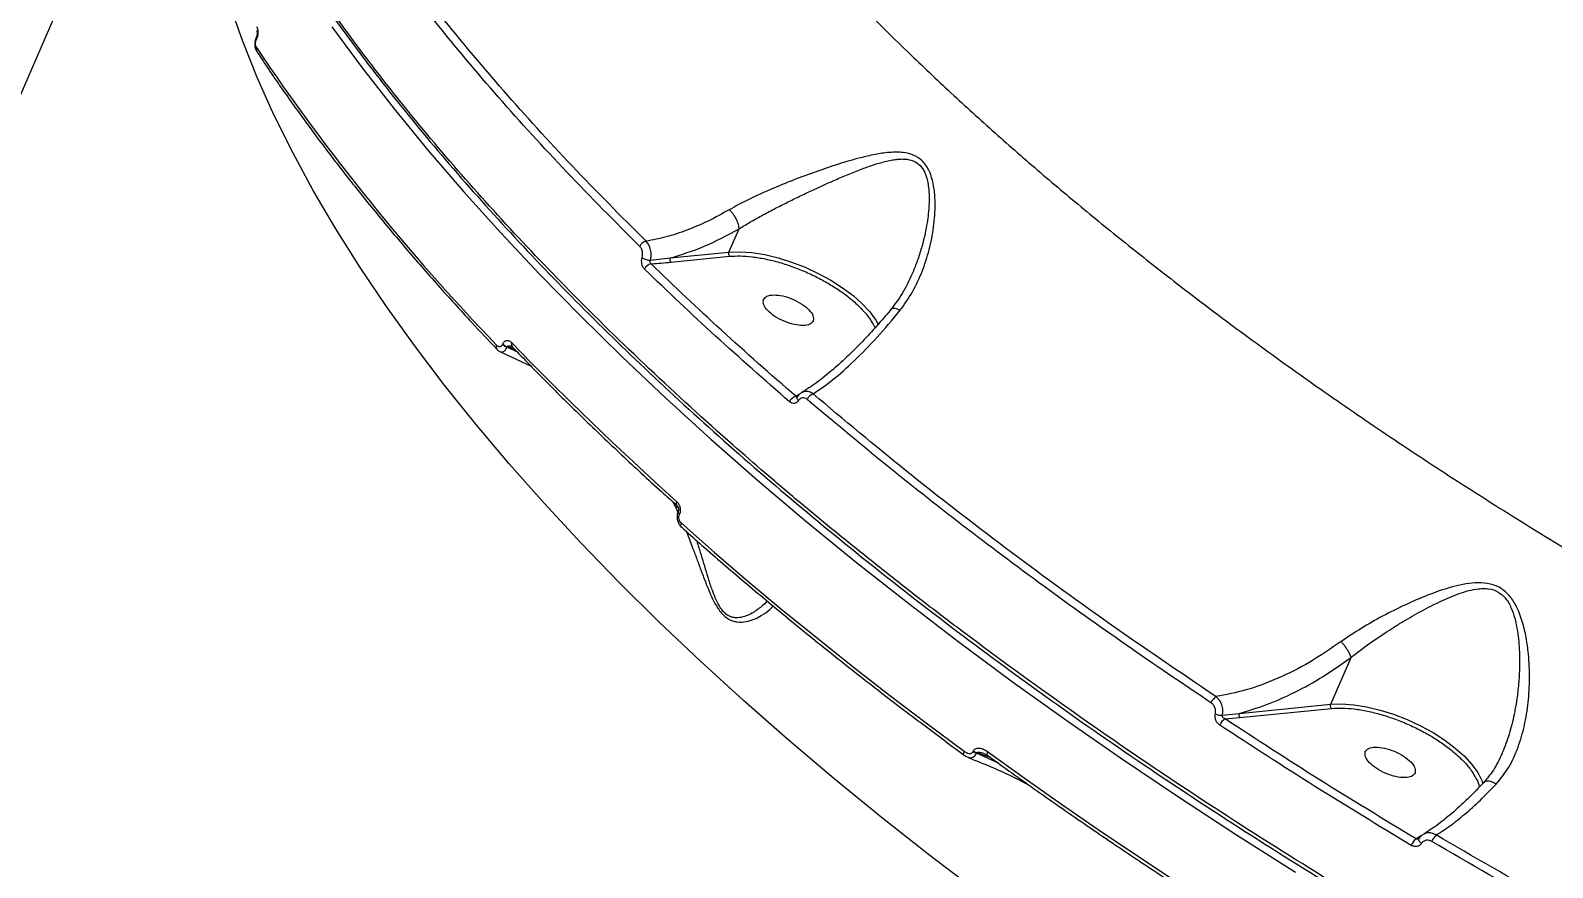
# Model space of a CAD drawing. Header units: millimetres. Extents: x -5873 to 5805, y -5301 to 4302.
# Drawn here: x -621.9 to -368.6, y 543.7 to 683 of the extents above; entities that cross this region are included whole.
import ezdxf

# ---------------------------------------------------------------- set-up
doc = ezdxf.new("R2010")
doc.units = ezdxf.units.MM
for name, color, linetype in [('DIKOM_ОБЪЕКТ', 7, 'Continuous'), ('DIKOM_РАЗМЕР_ЗОНА', 7, 'Continuous'), ('DIKOM_РАЗМЕР_ОБЪЕКТА', 7, 'Continuous')]:
    doc.layers.add(name, color=color, linetype=linetype)
doc.styles.add('style1', font='arial.ttf', dxfattribs={"width": 0.8})
doc.dimstyles.new('1-50', dxfattribs={"dimtxt": 300, "dimasz": 200, "dimexe": 100, "dimexo": 0, "dimgap": 100, "dimtad": 1, "dimtxsty": 'style1', "dimcen": 200, "dimclrd": 7, "dimclre": 7, "dimclrt": 7, "dimadec": 1, "dimazin": 2, "dimtfac": 1, "dimtmove": 0, "dimatfit": 2, "dimfxl": 0, "dimlwd": 25, "dimlwe": 18, "dimarcsym": 0})

# ---------------------------------------------------------------- blocks, each defined once
blk = doc.blocks.new('*D9')
at = {"layer": 'Defpoints', "color": 0, "transparency": 16777216}
for p in [(1338.11, 2802.44), (-4588.97, -1585.51), (-117.5, -1585.51)]:
    blk.add_point(p, dxfattribs=at)
at = {"layer": 'DIKOM_РАЗМЕР_ОБЪЕКТА', "color": 7, "lineweight": 18, "transparency": 16777216}
for p, q in [((1338.11, 2802.44), (-4688.97, 2802.44)), ((-117.5, -1585.51), (-4688.97, -1585.51))]:
    blk.add_line(p, q, dxfattribs=at)
at = {"layer": 'DIKOM_РАЗМЕР_ОБЪЕКТА', "color": 7, "lineweight": 25, "transparency": 16777216}
blk.add_line((-4588.97, 2602.44), (-4588.97, -1385.51), dxfattribs=at)
at = {"layer": 'DIKOM_РАЗМЕР_ОБЪЕКТА', "color": 7, "transparency": 16777216}
for points in [[(-4622.31, 2602.44), (-4555.64, 2602.44), (-4588.97, 2802.44)], [(-4622.31, -1385.51), (-4555.64, -1385.51), (-4588.97, -1585.51)]]:
    blk.add_solid(points, dxfattribs=at)
at = {"layer": 'DIKOM_РАЗМЕР_ОБЪЕКТА', "color": 7, "transparency": 16777216, "insert": (-4842.15, 460.98), "char_height": 300, "attachment_point": 5, "rotation": 90, "style": 'style1'}
blk.add_mtext('4400', dxfattribs=at)
blk = doc.blocks.new('*D10')
at = {"layer": 'Defpoints', "color": 0, "transparency": 16777216}
for p in [(4304.51, 1053.39), (-1538.59, -1332.39), (4304.51, -4224.84)]:
    blk.add_point(p, dxfattribs=at)
at = {"layer": 'DIKOM_РАЗМЕР_ОБЪЕКТА', "color": 7, "lineweight": 18, "transparency": 16777216}
for p, q in [((4304.51, 1053.39), (4304.51, -4324.84)), ((-1538.59, -1332.39), (-1538.59, -4324.84))]:
    blk.add_line(p, q, dxfattribs=at)
at = {"layer": 'DIKOM_РАЗМЕР_ОБЪЕКТА', "color": 7, "lineweight": 25, "transparency": 16777216}
blk.add_line((-1338.59, -4224.84), (4104.51, -4224.84), dxfattribs=at)
at = {"layer": 'DIKOM_РАЗМЕР_ОБЪЕКТА', "color": 7, "transparency": 16777216}
for points in [[(-1338.59, -4191.51), (-1338.59, -4258.18), (-1538.59, -4224.84)], [(4104.51, -4191.51), (4104.51, -4258.18), (4304.51, -4224.84)]]:
    blk.add_solid(points, dxfattribs=at)
at = {"layer": 'DIKOM_РАЗМЕР_ОБЪЕКТА', "color": 7, "transparency": 16777216, "insert": (1679.28, -3971.67), "char_height": 300, "attachment_point": 5, "style": 'style1'}
blk.add_mtext('5850', dxfattribs=at)
blk = doc.blocks.new('*D11')
at = {"layer": 'Defpoints', "color": 0, "transparency": 16777216}
for p in [(-510, 4302.44), (-5422.89, -3651.6), (284.83, -3651.6)]:
    blk.add_point(p, dxfattribs=at)
at = {"layer": 'DIKOM_РАЗМЕР_ЗОНА', "color": 7, "lineweight": 18, "transparency": 16777216}
for p, q in [((-510, 4302.44), (-5522.89, 4302.44)), ((284.83, -3651.6), (-5522.89, -3651.6))]:
    blk.add_line(p, q, dxfattribs=at)
at = {"layer": 'DIKOM_РАЗМЕР_ЗОНА', "color": 7, "lineweight": 25, "transparency": 16777216}
blk.add_line((-5422.89, 4102.44), (-5422.89, -3451.6), dxfattribs=at)
at = {"layer": 'DIKOM_РАЗМЕР_ЗОНА', "color": 7, "transparency": 16777216}
for points in [[(-5456.22, 4102.44), (-5389.56, 4102.44), (-5422.89, 4302.44)], [(-5456.22, -3451.6), (-5389.56, -3451.6), (-5422.89, -3651.6)]]:
    blk.add_solid(points, dxfattribs=at)
at = {"layer": 'DIKOM_РАЗМЕР_ЗОНА', "color": 7, "transparency": 16777216, "insert": (-5676.06, -474.49), "char_height": 300, "attachment_point": 5, "rotation": 90, "style": 'style1'}
blk.add_mtext('7950', dxfattribs=at)

msp = doc.modelspace()

# ---------------------------------------------------------------- linework, layer by layer
at = {"layer": 'DIKOM_ОБЪЕКТ', "color": 7, "linetype": 'Continuous', "lineweight": 15}
for p, q in [((-604.339, 716.609), (-720.772, 447.716)), ((-584.287, 681.844), (-584.307, 681.799)), ((-584.249, 681.51), (-584.23, 681.555)), ((-505.634, 646.093), (-503.95, 649.982)), ((-503.95, 649.982), (-503.949, 649.988)), ((-515.432, 645.124), (-505.634, 646.093)), ((-518.697, 644.759), (-515.432, 645.124)), ((-515.304, 644.431), (-505.506, 645.4)), ((-475.169, 642.487), (-475.263, 642.283)), ((-474.958, 642.941), (-475.169, 642.487)), ((-543.318, 630.743), (-543.281, 630.829)), ((-543.653, 629.487), (-538.529, 627.099)), ((-542.566, 630.291), (-542.53, 630.377)), ((-540.849, 629.47), (-542.566, 630.291)), ((-541.334, 629.965), (-542.53, 630.377)), ((-541.924, 630.459), (-541.732, 630.377)), ((-493.89, 622.451), (-494.519, 622.109)), ((-514.989, 604.576), (-514.576, 603.822)), ((-514.576, 603.822), (-514.182, 602.946)), ((-514.097, 602.96), (-514.109, 602.933)), ((-513.884, 602.456), (-513.872, 602.483)), ((-405.509, 570.882), (-402.134, 578.679)), ((-420.773, 569.373), (-405.509, 570.882)), ((-420.645, 568.68), (-405.381, 570.189)), ((-423.557, 569.059), (-420.773, 569.373)), ((-423.102, 568.453), (-420.645, 568.68)), ((-465.025, 563.016), (-464.982, 563.117)), ((-464.463, 562.727), (-464.42, 562.827)), ((-460.708, 561.017), (-464.463, 562.727)), ((-462.109, 562.029), (-464.42, 562.827)), ((-463.2, 562.701), (-462.66, 562.419)), ((-377.001, 562.781), (-377.126, 562.528)), ((-376.81, 563.166), (-377.001, 562.781)), ((-390.455, 548.984), (-391.332, 548.508)), ((-390.849, 548.526), (-390.882, 548.499))]:
    msp.add_line(p, q, dxfattribs=at)
at = {"layer": 'DIKOM_ОБЪЕКТ', "color": 7, "linetype": 'Continuous', "lineweight": 15, "flags": 128}
for points in [[(-463.914, 539.406), (-472.229, 545.735), (-480.327, 552.117), (-488.199, 558.544), (-495.838, 565.012), (-503.237, 571.513), (-510.39, 578.042), (-517.289, 584.592), (-523.928, 591.158), (-530.301, 597.734), (-536.402, 604.313), (-542.226, 610.89), (-547.766, 617.457), (-553.018, 624.01), (-557.977, 630.541), (-562.638, 637.046), (-566.998, 643.517), (-571.051, 649.949), (-574.794, 656.336), (-578.224, 662.671), (-581.337, 668.95), (-584.131, 675.166), (-586.603, 681.313), (-588.751, 687.386)], [(-571.738, 683.572), (-566.693, 676.751), (-561.354, 669.907), (-555.726, 663.044), (-549.813, 656.169), (-543.619, 649.288), (-537.152, 642.406), (-530.415, 635.529), (-523.415, 628.662), (-516.158, 621.812), (-508.648, 614.985), (-500.894, 608.186), (-492.901, 601.421), (-484.677, 594.695), (-476.227, 588.014), (-467.559, 581.384), (-458.682, 574.811), (-449.601, 568.3), (-440.324, 561.856), (-430.86, 555.485), (-421.216, 549.192), (-411.401, 542.983)], [(-505.634, 646.093), (-503.817, 646.153), (-501.823, 646.013), (-499.694, 645.675), (-497.476, 645.147), (-495.218, 644.44), (-492.967, 643.57), (-490.772, 642.554), (-488.681, 641.416), (-486.738, 640.179), (-484.986, 638.87), (-483.462, 637.517), (-482.198, 636.15), (-481.223, 634.798), (-480.787, 634.011)], [(-541.739, 631.016), (-538.526, 627.706), (-535.251, 624.398), (-531.915, 621.092), (-528.519, 617.789), (-525.063, 614.49), (-521.548, 611.195), (-517.975, 607.906), (-514.344, 604.622)], [(-494.079, 621.398), (-494.164, 621.506), (-494.23, 621.614), (-494.275, 621.719), (-494.298, 621.817), (-494.297, 621.907), (-494.274, 621.987), (-494.25, 622.028)], [(-513.474, 600.285), (-513.488, 600.293), (-513.565, 600.36), (-513.617, 600.451), (-513.642, 600.564), (-513.641, 600.695), (-513.613, 600.839), (-513.558, 600.991)], [(-513.558, 600.991), (-508.079, 596.181), (-502.48, 591.387), (-496.764, 586.611), (-490.932, 581.856), (-484.988, 577.123), (-478.933, 572.414), (-472.77, 567.733), (-466.503, 563.079)], [(-405.509, 570.882), (-403.686, 570.942), (-401.683, 570.801), (-399.545, 570.46), (-397.319, 569.928), (-395.052, 569.216), (-392.793, 568.339), (-390.593, 567.316), (-388.498, 566.171), (-386.553, 564.927), (-384.802, 563.611), (-383.281, 562.252), (-382.025, 560.88), (-381.059, 559.524), (-380.406, 558.214), (-380.256, 557.777)], [(-466.503, 563.079), (-466.559, 562.928), (-466.593, 562.789), (-466.604, 562.666), (-466.591, 562.563), (-466.555, 562.484), (-466.497, 562.432), (-466.46, 562.417)], [(-462.608, 563.016), (-462.667, 562.858), (-462.702, 562.714), (-462.71, 562.587), (-462.693, 562.484), (-462.651, 562.408), (-462.585, 562.363), (-462.569, 562.357)], [(-462.608, 563.016), (-456.508, 558.633), (-450.319, 554.28), (-444.043, 549.959), (-437.683, 545.671), (-431.24, 541.418), (-424.718, 537.202), (-418.119, 533.024), (-411.445, 528.885)], [(-390.418, 547.741), (-390.564, 547.868), (-390.686, 548.001), (-390.781, 548.134), (-390.844, 548.262), (-390.872, 548.38), (-390.865, 548.483), (-390.822, 548.567), (-390.764, 548.618)]]:
    msp.add_lwpolyline(points, dxfattribs=at)
at = {"layer": 'DIKOM_ОБЪЕКТ', "color": 7, "linetype": 'Continuous', "lineweight": 15}
for centre, radius, start, end in [((-584.009, 681.708), 0.312, 163.49051, 219.52958), ((-583.992, 681.753), 0.309, 163.14244, 219.73533), ((-583.629, 679.818), 0.684, 153.49084, 212.55273), ((-283.553, 881.896), 362.113, 213.86307, 223.94044), ((-519.136, 646.474), 1.46, 101.34703, 156.61565), ((-518.733, 647.258), 2.499, 237.26474, 270.82007), ((-518.358, 642.703), 1.445, 99.71714, 157.02594), ((-514.84, 644.875), 0.642, 157.20626, 223.77786), ((-543.78, 630.313), 0.602, 149.17506, 219.14459), ((-541.964, 632.143), 1.948, 225.96406, 251.98702), ((-541.927, 632.229), 1.948, 225.96406, 251.98702), ((-541.212, 630.707), 0.612, 149.5741, 217.07061), ((-494.098, 620.598), 1.569, 105.56553, 157.60863), ((-491.141, 620.974), 1.615, 108.02027, 157.22094), ((-513.876, 604.309), 0.563, 146.23398, 220.2321), ((-513.645, 602.861), 0.47, 171.22515, 239.40189), ((-513.635, 602.886), 0.467, 170.6528, 239.56103), ((-423.354, 570.279), 2.258, 123.79952, 157.85168), ((-423.716, 571.303), 2.25, 243.71294, 274.05723), ((-421.905, 566.59), 2.214, 122.72928, 158.29179), ((-420.182, 569.124), 0.641, 157.17337, 223.81075), ((-463.763, 564.775), 2.164, 234.32681, 251.13008), ((-463.717, 564.882), 2.172, 234.36797, 251.11831), ((-389.513, 546.373), 2.805, 130.43612, 158.17768), ((-385.941, 546.938), 2.991, 132.39141, 157.75705)]:
    msp.add_arc(centre, radius, start, end, dxfattribs=at)
for points, knots in [([(-552.729, 816.307), (-552.678, 813.628), (-552.577, 808.281), (-551.525, 799.991), (-549.826, 791.548), (-547.429, 782.95), (-544.63, 774.983), (-541.63, 767.705), (-538.606, 761.162), (-535.245, 754.586), (-531.559, 747.985), (-527.555, 741.367), (-523.243, 734.74), (-517.31, 726.209), (-509.402, 715.783), (-499.095, 703.498), (-487.945, 691.35), (-477.697, 681.058), (-468.763, 672.601), (-461.42, 665.931), (-453.877, 659.342), (-446.146, 652.84), (-438.239, 646.43), (-430.17, 640.117), (-421.211, 633.347), (-411.317, 626.152), (-400.447, 618.572), (-389.4, 611.178), (-378.199, 603.975), (-366.867, 596.972), (-355.209, 590.043), (-343.231, 583.203), (-330.94, 576.464), (-318.578, 569.957), (-306.167, 563.685), (-293.728, 557.652), (-280.184, 551.351), (-265.523, 544.848), (-249.747, 538.222), (-234.003, 531.972), (-218.325, 526.101), (-201.209, 520.071), (-182.654, 513.998), (-162.698, 508.041), (-142.898, 502.65), (-129.861, 499.574), (-123.356, 498.039)], [0, 0, 0, 0, 0.0251762, 0.0502458, 0.075209, 0.100066, 0.1248168, 0.1429873, 0.1610637, 0.1790464, 0.1969351, 0.21473, 0.2324311, 0.2500385, 0.282696, 0.3149379, 0.3467641, 0.378175, 0.3959391, 0.4135675, 0.4310605, 0.4484175, 0.4656393, 0.4827253, 0.4996757, 0.521074, 0.5422609, 0.5632357, 0.5839992, 0.604551, 0.6248908, 0.6461777, 0.667264, 0.6881494, 0.7088342, 0.7293182, 0.7496015, 0.775048, 0.8002653, 0.8252535, 0.8500122, 0.8745413, 0.9060952, 0.9375231, 0.9688251, 1, 1, 1, 1]), ([(-604.271, 811.75), (-604.502, 811.099), (-605.016, 809.652), (-605.682, 807.484), (-606.274, 805.377), (-606.724, 803.599), (-607.075, 802.094), (-607.727, 799.067), (-608.489, 794.53), (-609.082, 788.328), (-609.32, 780.59), (-608.783, 770.969), (-606.976, 759.67), (-604.124, 748.413), (-600.356, 737.263), (-595.592, 725.888), (-589.846, 714.327), (-583.133, 702.603), (-575.473, 690.745), (-566.879, 678.78), (-557.371, 666.733), (-546.978, 654.641), (-535.727, 642.539), (-523.659, 630.466), (-510.795, 618.444), (-497.169, 606.503), (-482.811, 594.67), (-467.754, 582.974), (-452.045, 571.452), (-435.731, 560.136), (-418.859, 549.06), (-401.464, 538.245), (-383.587, 527.718), (-365.264, 517.499), (-346.555, 507.623), (-327.51, 498.118), (-308.194, 489.013), (-288.642, 480.326), (-268.905, 472.078), (-249.025, 464.288), (-229.051, 456.975), (-209.046, 450.164), (-189.513, 444.013), (-170.503, 438.498), (-152.04, 433.589), (-137.142, 429.995), (-125.767, 427.454), (-118.054, 425.816), (-112.104, 424.616), (-107.601, 423.741), (-103.998, 423.056), (-99.491, 422.226), (-94.049, 421.265), (-87.691, 420.194), (-83.179, 419.494), (-80.769, 419.12)], [0, 0, 0, 0, 0.0053871, 0.0119681, 0.0176278, 0.0223518, 0.0261451, 0.0295439, 0.0461597, 0.0612306, 0.076301, 0.1032087, 0.1301147, 0.1545746, 0.1790797, 0.203558, 0.228013, 0.2524671, 0.2769202, 0.301372, 0.3258303, 0.350339, 0.374794, 0.399243, 0.423692, 0.4481403, 0.4725883, 0.4970624, 0.5215512, 0.5459988, 0.5704451, 0.5948919, 0.619338, 0.6437922, 0.6682944, 0.6927453, 0.7171915, 0.7416371, 0.7660834, 0.7905292, 0.8150045, 0.8394912, 0.8639377, 0.8867545, 0.9095718, 0.932389, 0.9424293, 0.9524041, 0.9615748, 0.9650633, 0.9695977, 0.9753659, 0.9823703, 0.9905855, 1, 1, 1, 1]), ([(-80.348, 419.561), (-86.741, 420.587), (-99.54, 422.642), (-119.169, 426.506), (-139.07, 430.937), (-159.223, 435.983), (-179.566, 441.617), (-200.046, 447.832), (-220.607, 454.611), (-241.192, 461.94), (-261.745, 469.801), (-279.901, 477.23), (-295.699, 484.051), (-309.214, 490.134), (-322.753, 496.483), (-336.293, 503.094), (-349.813, 509.966), (-363.29, 517.096), (-378.517, 525.478), (-395.395, 535.227), (-413.763, 546.45), (-431.808, 558.125), (-449.452, 570.227), (-462.791, 579.945), (-472.168, 587.066), (-477.827, 591.457), (-483.412, 595.888), (-488.919, 600.355), (-494.345, 604.858), (-499.688, 609.396), (-508.034, 616.655), (-519.086, 626.717), (-531.906, 639.249), (-543.59, 651.536), (-554.175, 663.538), (-563.98, 675.614), (-572.956, 687.732), (-581.055, 699.857), (-588.227, 711.953), (-594.428, 723.983), (-599.611, 735.909), (-603.734, 747.69), (-606.757, 759.285), (-608.641, 770.652), (-609.356, 781.751), (-608.842, 792.526), (-607.182, 802.981), (-605.022, 809.562), (-603.938, 812.866)], [0, 0, 0, 0, 0.0248238, 0.0496902, 0.074599, 0.0995503, 0.1245438, 0.1495799, 0.1746583, 0.199779, 0.2249423, 0.2501482, 0.2668665, 0.2837595, 0.3008272, 0.3180693, 0.3354862, 0.3530774, 0.3708432, 0.396007, 0.4215132, 0.4473613, 0.4735514, 0.5000836, 0.5092169, 0.5183856, 0.5275897, 0.5368291, 0.5461039, 0.555414, 0.5647593, 0.5906386, 0.6167852, 0.6407872, 0.66501, 0.6894536, 0.714118, 0.7390032, 0.7641093, 0.7894361, 0.8149838, 0.8407522, 0.8667415, 0.8929516, 0.9193825, 0.9460342, 0.9729067, 1, 1, 1, 1]), ([(-520.477, 647.053), (-524.575, 651.158), (-532.823, 659.416), (-544.139, 671.901), (-554.786, 684.515), (-561.077, 692.917), (-564.241, 697.143)], [0, 0, 0, 0, 0.245511, 0.4940148, 0.7455096, 1, 1, 1, 1]), ([(-519.423, 647.905), (-523.592, 652.081), (-531.917, 660.421), (-543.249, 672.946), (-553.784, 685.45), (-559.983, 693.733), (-563.086, 697.88)], [0, 0, 0, 0, 0.2503499, 0.5000011, 0.7496498, 1, 1, 1, 1]), ([(-584.308, 681.797), (-584.347, 681.693), (-584.426, 681.491), (-584.52, 681.054), (-584.548, 680.51), (-584.468, 679.961), (-584.33, 679.697), (-584.273, 679.588)], [0, 0, 0, 0, 0.1496737, 0.29333, 0.5651762, 0.821519, 1, 1, 1, 1]), ([(-584.242, 680.123), (-584.284, 680.209), (-584.37, 680.38), (-584.408, 680.755), (-584.374, 681.158), (-584.291, 681.392), (-584.249, 681.51)], [0, 0, 0, 0, 0.2500621, 0.4999124, 0.7492396, 1, 1, 1, 1]), ([(-584.215, 682.969), (-584.21, 682.96), (-584.199, 682.941), (-584.177, 682.871), (-584.157, 682.765), (-584.144, 682.622), (-584.146, 682.446), (-584.169, 682.247), (-584.214, 682.035), (-584.263, 681.908), (-584.288, 681.842)], [0, 0, 0, 0, 0.0938761, 0.1954976, 0.3057477, 0.4255551, 0.5552374, 0.6945877, 0.8429413, 1, 1, 1, 1]), ([(-584.239, 683.626), (-584.176, 683.499), (-584.05, 683.244), (-583.993, 682.683), (-584.043, 682.081), (-584.167, 681.731), (-584.23, 681.555)], [0, 0, 0, 0, 0.2500269, 0.4998032, 0.7494591, 1, 1, 1, 1]), ([(-584.189, 679.462), (-583.702, 678.714), (-581.906, 675.955), (-578.55, 671.155), (-574.126, 665.067), (-569.451, 658.958), (-564.548, 652.833), (-559.418, 646.697), (-554.056, 640.555), (-549.006, 634.968), (-545.649, 631.432), (-544.236, 629.944)], [0, 0, 0, 0, 0.0458882, 0.1693882, 0.2928855, 0.4163779, 0.5398657, 0.6633473, 0.7868251, 0.9102953, 1, 1, 1, 1]), ([(-477.155, 636.422), (-476.439, 637.427), (-475.009, 639.438), (-473.445, 642.863), (-472.265, 646.484), (-471.514, 650.28), (-471.233, 654.186), (-471.534, 657.463), (-472.373, 659.874), (-473.442, 661.388), (-474.928, 662.327), (-476.798, 662.755), (-478.954, 662.725), (-481.348, 662.36), (-484.159, 661.709), (-487.414, 660.756), (-491.137, 659.501), (-494.894, 658.107), (-498.627, 656.583), (-502.282, 654.948), (-504.483, 653.751), (-505.582, 653.154)], [0, 0, 0, 0, 0.0615405, 0.1230248, 0.1845842, 0.2470124, 0.3097824, 0.3734945, 0.4059189, 0.4386765, 0.4714094, 0.503733, 0.546466, 0.5887762, 0.6306406, 0.6926181, 0.7544573, 0.8162783, 0.8774359, 0.9388537, 1, 1, 1, 1]), ([(-503.949, 649.988), (-503.367, 650.345), (-502.174, 651.075), (-500.223, 652.165), (-498.206, 653.236), (-496.164, 654.274), (-494.133, 655.272), (-492.111, 656.234), (-490.166, 657.131), (-488.157, 658.03), (-486.081, 658.92), (-483.991, 659.76), (-482.048, 660.471), (-480.469, 660.97), (-479.191, 661.293), (-478.238, 661.476), (-477.395, 661.576), (-476.648, 661.598), (-475.729, 661.53), (-474.632, 661.22), (-473.722, 660.456), (-473.188, 659.621), (-472.85, 658.847), (-472.591, 657.916), (-472.42, 656.854), (-472.329, 655.621), (-472.334, 654.149), (-472.455, 652.555), (-472.681, 650.872), (-473.019, 649.064), (-473.524, 647.028), (-474.171, 644.935), (-474.703, 643.587), (-474.958, 642.941)], [0, 0, 0, 0, 0.0398108, 0.0815679, 0.1253912, 0.1662368, 0.2075577, 0.2499794, 0.2902222, 0.3274563, 0.3747458, 0.420355, 0.4600812, 0.4994801, 0.5226873, 0.5435675, 0.562179, 0.5785484, 0.5935387, 0.6249108, 0.6562285, 0.671467, 0.6876953, 0.7079874, 0.7289263, 0.7504747, 0.7792208, 0.812981, 0.8412799, 0.8755023, 0.9171768, 0.9602819, 1, 1, 1, 1]), ([(-505.582, 653.154), (-506.761, 652.5), (-509.125, 651.189), (-512.648, 649.695), (-516.116, 648.535), (-518.321, 648.115), (-519.423, 647.905)], [0, 0, 0, 0, 0.2484156, 0.4981023, 0.7490911, 1, 1, 1, 1]), ([(-503.949, 649.988), (-503.965, 650.15), (-504.003, 650.536), (-504.22, 651.171), (-504.518, 651.786), (-504.829, 652.295), (-505.194, 652.779), (-505.452, 653.029), (-505.582, 653.154)], [0, 0, 0, 0, 0.1652409, 0.3946726, 0.5332693, 0.6838519, 0.8414929, 1, 1, 1, 1]), ([(-515.432, 645.124), (-513.553, 645.692), (-509.797, 646.827), (-505.898, 648.931), (-503.95, 649.982)], [0, 0, 0, 0, 0.5004173, 1, 1, 1, 1]), ([(-520.084, 645.156), (-520.047, 645.325), (-519.973, 645.663), (-520.026, 646.207), (-520.189, 646.705), (-520.381, 646.937), (-520.477, 647.053)], [0, 0, 0, 0, 0.2500152, 0.5000012, 0.749709, 1, 1, 1, 1]), ([(-518.697, 644.759), (-518.641, 645.04), (-518.529, 645.6), (-518.637, 646.502), (-518.929, 647.33), (-519.259, 647.713), (-519.423, 647.905)], [0, 0, 0, 0, 0.2499986, 0.4998994, 0.7498015, 1, 1, 1, 1]), ([(-505.506, 645.4), (-505.544, 645.443), (-505.619, 645.529), (-505.679, 645.717), (-505.691, 645.918), (-505.653, 646.034), (-505.634, 646.093)], [0, 0, 0, 0, 0.2499426, 0.4999671, 0.749986, 1, 1, 1, 1]), ([(-519.688, 643.267), (-519.784, 643.382), (-519.977, 643.613), (-520.142, 644.11), (-520.195, 644.651), (-520.121, 644.988), (-520.084, 645.156)], [0, 0, 0, 0, 0.2503648, 0.5000482, 0.7500045, 1, 1, 1, 1]), ([(-495.549, 621.196), (-499.711, 624.837), (-508.083, 632.162), (-515.805, 639.551), (-519.688, 643.267)], [0, 0, 0, 0, 0.4970778, 1, 1, 1, 1]), ([(-518.601, 644.127), (-518.63, 644.166), (-518.687, 644.244), (-518.731, 644.41), (-518.739, 644.591), (-518.711, 644.703), (-518.697, 644.759)], [0, 0, 0, 0, 0.2508078, 0.5008982, 0.7507935, 1, 1, 1, 1]), ([(-518.601, 644.127), (-518.539, 644.133), (-517.989, 644.184), (-516.886, 644.281), (-515.852, 644.379), (-515.304, 644.431)], [0, 0, 0, 0, 0.0567008, 0.4999963, 1, 1, 1, 1]), ([(-494.519, 622.109), (-498.695, 625.763), (-507.048, 633.071), (-514.75, 640.442), (-518.601, 644.127)], [0, 0, 0, 0, 0.4999993, 1, 1, 1, 1]), ([(-505.506, 645.4), (-504.933, 645.433), (-503.764, 645.5), (-501.748, 645.345), (-499.556, 644.988), (-497.239, 644.413), (-494.887, 643.642), (-492.585, 642.705), (-490.41, 641.644), (-488.397, 640.489), (-486.545, 639.247), (-484.86, 637.914), (-483.405, 636.516), (-482.305, 635.226), (-481.856, 634.436), (-481.668, 634.106)], [0, 0, 0, 0, 0.0752718, 0.1532434, 0.2331205, 0.3139925, 0.3948607, 0.4747329, 0.5527042, 0.6279786, 0.7032473, 0.7812135, 0.8610956, 0.9419631, 1, 1, 1, 1]), ([(-475.16, 642.465), (-475.684, 641.345), (-476.677, 639.221), (-478.051, 637.426), (-478.7, 636.577)], [0, 0, 0, 0, 0.5272297, 1, 1, 1, 1]), ([(-491.61, 634.679), (-491.763, 634.464), (-492.069, 634.034), (-493.258, 633.825), (-494.783, 633.993), (-496.466, 634.536), (-498.042, 635.368), (-499.258, 636.356), (-499.985, 637.374), (-499.929, 637.909), (-499.9, 638.177)], [0, 0, 0, 0, 0.1249988, 0.2499976, 0.3750011, 0.5000055, 0.625005, 0.7500021, 0.8749989, 1, 1, 1, 1]), ([(-499.9, 638.177), (-499.747, 638.392), (-499.441, 638.821), (-498.252, 639.031), (-496.727, 638.862), (-495.044, 638.319), (-493.468, 637.487), (-492.252, 636.499), (-491.525, 635.481), (-491.581, 634.946), (-491.61, 634.679)], [0, 0, 0, 0, 0.1249989, 0.2499973, 0.3750009, 0.5000053, 0.6250049, 0.750002, 0.8749988, 1, 1, 1, 1]), ([(-478.571, 636.695), (-479.294, 635.839), (-480.821, 634.031), (-483.206, 631.439), (-485.77, 628.855), (-488.448, 626.427), (-491.122, 624.271), (-492.768, 623.227), (-493.584, 622.71)], [0, 0, 0, 0, 0.1344115, 0.2839489, 0.4472612, 0.6245999, 0.8139908, 1, 1, 1, 1]), ([(-491.641, 622.509), (-490.56, 623.246), (-488.396, 624.72), (-484.791, 627.946), (-481.022, 631.791), (-478.443, 634.88), (-477.155, 636.422)], [0, 0, 0, 0, 0.24904, 0.4988692, 0.7498565, 1, 1, 1, 1]), ([(-477.155, 636.422), (-477.301, 636.49), (-477.589, 636.624), (-478.07, 636.751), (-478.474, 636.758), (-478.607, 636.607), (-478.654, 636.554)], [0, 0, 0, 0, 0.2128069, 0.42032, 0.7937944, 1, 1, 1, 1]), ([(-481.668, 634.106), (-481.578, 633.974), (-481.435, 633.764), (-481.371, 633.569), (-481.348, 633.496)], [0, 0, 0, 0, 0.6301377, 1, 1, 1, 1]), ([(-544.297, 630.622), (-544.218, 630.552), (-544.059, 630.412), (-543.828, 630.359), (-543.647, 630.392), (-543.518, 630.464), (-543.402, 630.577), (-543.346, 630.688), (-543.318, 630.743)], [0, 0, 0, 0, 0.2487767, 0.4982816, 0.6263035, 0.7492715, 0.8753247, 1, 1, 1, 1]), ([(-543.281, 630.829), (-543.237, 630.914), (-543.149, 631.087), (-542.967, 631.262), (-542.764, 631.373), (-542.48, 631.424), (-542.116, 631.345), (-541.864, 631.126), (-541.739, 631.016)], [0, 0, 0, 0, 0.1238554, 0.2505809, 0.3732746, 0.5015219, 0.7510181, 1, 1, 1, 1]), ([(-544.251, 629.937), (-544.153, 629.846), (-543.957, 629.663), (-543.745, 629.56), (-543.639, 629.508)], [0, 0, 0, 0, 0.499369, 1, 1, 1, 1]), ([(-543.638, 629.523), (-543.539, 629.492), (-543.381, 629.444), (-543.137, 629.557), (-542.937, 629.721), (-542.739, 629.963), (-542.624, 630.181), (-542.566, 630.291)], [0, 0, 0, 0, 0.2889896, 0.4605726, 0.6371083, 0.8169288, 1, 1, 1, 1]), ([(-542.53, 630.377), (-542.519, 630.395), (-542.496, 630.434), (-542.41, 630.491), (-542.224, 630.52), (-542, 630.495), (-541.85, 630.425), (-541.8, 630.402)], [0, 0, 0, 0, 0.0829367, 0.1743591, 0.403143, 0.8045197, 1, 1, 1, 1]), ([(-541.699, 630.338), (-539.723, 628.304), (-535.759, 624.223), (-529.545, 618.105), (-523.113, 611.989), (-518.026, 607.271), (-515.02, 604.602), (-514.295, 603.958)], [0, 0, 0, 0, 0.2305008, 0.4624344, 0.6943506, 0.9262473, 1, 1, 1, 1]), ([(-494.079, 621.398), (-494.174, 621.277), (-494.364, 621.034), (-494.759, 620.897), (-495.174, 620.934), (-495.424, 621.108), (-495.549, 621.196)], [0, 0, 0, 0, 0.2493729, 0.4994356, 0.7496214, 1, 1, 1, 1]), ([(-494.257, 622.002), (-494.287, 621.988), (-494.353, 621.957), (-494.445, 622), (-494.494, 622.072), (-494.519, 622.109)], [0, 0, 0, 0, 0.2911957, 0.6368082, 1, 1, 1, 1]), ([(-493.601, 622.683), (-493.731, 622.591), (-493.988, 622.408), (-494.174, 622.138), (-494.265, 622.004)], [0, 0, 0, 0, 0.5058219, 1, 1, 1, 1]), ([(-492.63, 621.599), (-492.753, 621.685), (-493, 621.857), (-493.41, 621.893), (-493.798, 621.756), (-493.985, 621.517), (-494.079, 621.398)], [0, 0, 0, 0, 0.2500731, 0.5000351, 0.7499095, 1, 1, 1, 1]), ([(-491.641, 622.509), (-491.862, 622.641), (-492.305, 622.905), (-493.003, 622.963), (-493.39, 622.77), (-493.569, 622.68)], [0, 0, 0, 0, 0.3474161, 0.697376, 1, 1, 1, 1]), ([(-425.445, 571.13), (-430.157, 574.307), (-439.641, 580.7), (-453.411, 590.556), (-466.895, 600.667), (-480.062, 611.026), (-488.424, 618.061), (-492.63, 621.599)], [0, 0, 0, 0, 0.1950697, 0.3926042, 0.592604, 0.7950689, 1, 1, 1, 1]), ([(-424.61, 572.155), (-430.635, 576.231), (-442.666, 584.372), (-459.788, 596.898), (-476.243, 609.596), (-486.504, 618.202), (-491.641, 622.509)], [0, 0, 0, 0, 0.2505323, 0.5002739, 0.7498393, 1, 1, 1, 1]), ([(-514.576, 603.822), (-514.491, 603.786), (-514.362, 603.732), (-514.167, 603.734), (-514.1, 603.735)], [0, 0, 0, 0, 0.6591262, 1, 1, 1, 1]), ([(-514.353, 603.995), (-514.286, 603.922), (-514.157, 603.779), (-514.048, 603.498), (-514.016, 603.212), (-514.071, 603.043), (-514.097, 602.96)], [0, 0, 0, 0, 0.2780259, 0.5370102, 0.7735415, 1, 1, 1, 1]), ([(-514.344, 604.622), (-514.224, 604.491), (-513.984, 604.229), (-513.805, 603.749), (-513.739, 603.348), (-513.736, 603.043), (-513.775, 602.746), (-513.84, 602.571), (-513.872, 602.483)], [0, 0, 0, 0, 0.2499947, 0.4992013, 0.62515, 0.7495087, 0.8750487, 1, 1, 1, 1]), ([(-514.109, 602.932), (-514.157, 602.797), (-514.25, 602.535), (-514.286, 602.102), (-514.255, 601.696), (-514.142, 601.225), (-513.918, 600.729), (-513.649, 600.449), (-513.523, 600.318)], [0, 0, 0, 0, 0.1583646, 0.3065891, 0.4439217, 0.5712142, 0.7994101, 1, 1, 1, 1]), ([(-513.558, 600.991), (-513.64, 601.081), (-513.805, 601.261), (-513.928, 601.589), (-513.974, 601.864), (-513.977, 602.073), (-513.95, 602.276), (-513.906, 602.396), (-513.884, 602.456)], [0, 0, 0, 0, 0.2499664, 0.4991922, 0.6254335, 0.7495231, 0.8754098, 1, 1, 1, 1]), ([(-513.508, 600.328), (-512.528, 599.452), (-509.285, 596.548), (-503.572, 591.644), (-496.382, 585.62), (-489, 579.631), (-481.441, 573.68), (-473.957, 567.946), (-468.912, 564.221), (-466.509, 562.446)], [0, 0, 0, 0, 0.0682085, 0.2259479, 0.3836674, 0.5413648, 0.6990383, 0.8566799, 1, 1, 1, 1]), ([(-512.772, 599.672), (-512.702, 599.504), (-512.306, 598.557), (-511.692, 596.939), (-510.926, 594.887), (-510.218, 592.963), (-509.515, 591.094), (-508.869, 589.511), (-508.321, 588.331), (-507.702, 587.153), (-506.981, 586.096), (-506.153, 585.327), (-505.519, 584.927), (-504.877, 584.679), (-503.946, 584.501), (-502.752, 584.599), (-501.422, 585.016), (-500.065, 585.701), (-498.965, 586.454), (-498.463, 587.044), (-498.289, 587.248)], [0, 0, 0, 0, 0.0171688, 0.0963681, 0.1582877, 0.2161675, 0.2804463, 0.3362749, 0.3679162, 0.3966992, 0.4569649, 0.486774, 0.5173809, 0.546296, 0.577973, 0.6539616, 0.7359734, 0.8175292, 0.9367858, 1, 1, 1, 1]), ([(-499.277, 588.075), (-499.346, 587.994), (-499.667, 587.615), (-500.319, 587.054), (-501.192, 586.402), (-502.07, 585.882), (-503.043, 585.459), (-503.957, 585.249), (-504.744, 585.266), (-505.367, 585.414), (-505.986, 585.739), (-506.585, 586.281), (-507.202, 587.118), (-507.797, 588.27), (-508.404, 589.808), (-508.976, 591.529), (-509.539, 593.386), (-510.087, 595.223), (-510.551, 596.786), (-510.848, 597.715), (-510.957, 598.055)], [0, 0, 0, 0, 0.0250497, 0.1179328, 0.187435, 0.2570159, 0.327017, 0.3976682, 0.4352195, 0.4683728, 0.5045128, 0.5390689, 0.5725803, 0.6255148, 0.6799262, 0.7497918, 0.8199931, 0.8899707, 0.9597099, 1, 1, 1, 1]), ([(-378.002, 557.594), (-377.264, 558.505), (-375.791, 560.323), (-374.284, 563.691), (-373.226, 567.327), (-372.609, 571.193), (-372.386, 575.189), (-372.539, 578.809), (-372.965, 581.986), (-373.593, 584.698), (-374.512, 587.12), (-375.804, 589.11), (-377.465, 590.464), (-379.461, 591.083), (-382.175, 591.146), (-385.509, 590.436), (-389.387, 589.083), (-393.186, 587.435), (-396.882, 585.574), (-400.473, 583.543), (-402.678, 582.047), (-403.779, 581.3)], [0, 0, 0, 0, 0.0612604, 0.1223613, 0.1839181, 0.2453024, 0.307388, 0.3696472, 0.4112841, 0.4534646, 0.4961279, 0.5286131, 0.5613492, 0.594047, 0.6261083, 0.6897683, 0.7526959, 0.8148977, 0.877104, 0.9386383, 1, 1, 1, 1]), ([(-402.132, 578.686), (-401.535, 579.153), (-400.336, 580.09), (-398.431, 581.452), (-396.662, 582.648), (-394.997, 583.719), (-393.492, 584.645), (-391.948, 585.552), (-390.423, 586.405), (-388.887, 587.217), (-387.336, 587.98), (-385.768, 588.684), (-384.177, 589.307), (-382.564, 589.813), (-381.182, 590.091), (-380.076, 590.158), (-378.969, 590.092), (-377.89, 589.757), (-376.958, 589.08), (-376.373, 588.447), (-375.882, 587.707), (-375.358, 586.656), (-374.884, 585.24), (-374.513, 583.512), (-374.276, 581.764), (-374.149, 580.09), (-374.097, 578.34), (-374.12, 576.397), (-374.259, 574.158), (-374.521, 571.856), (-374.967, 569.216), (-375.645, 566.285), (-376.421, 564.208), (-376.81, 563.166)], [0, 0, 0, 0, 0.0409232, 0.0822597, 0.1246146, 0.1541645, 0.187161, 0.2183545, 0.2494734, 0.2805855, 0.3117504, 0.3430461, 0.3743851, 0.4057221, 0.4369282, 0.4532546, 0.4680783, 0.4995334, 0.5150391, 0.5312129, 0.5462405, 0.5627772, 0.5940928, 0.6255586, 0.6568243, 0.6879627, 0.7149373, 0.7502457, 0.791802, 0.835235, 0.8751559, 0.9373438, 1, 1, 1, 1]), ([(-403.779, 581.3), (-405.523, 580.119), (-409.018, 577.752), (-414.353, 575.097), (-419.626, 573.102), (-422.949, 572.47), (-424.61, 572.155)], [0, 0, 0, 0, 0.2488282, 0.4987425, 0.7493943, 1, 1, 1, 1]), ([(-402.132, 578.686), (-402.172, 578.809), (-402.266, 579.101), (-402.578, 579.718), (-403, 580.365), (-403.428, 580.916), (-403.661, 581.171), (-403.779, 581.3)], [0, 0, 0, 0, 0.1674479, 0.395913, 0.6806128, 0.838375, 1, 1, 1, 1]), ([(-420.773, 569.373), (-419.258, 569.814), (-416.227, 570.696), (-411.52, 572.803), (-406.786, 575.404), (-403.685, 577.586), (-402.134, 578.679)], [0, 0, 0, 0, 0.2504645, 0.5010417, 0.7502645, 1, 1, 1, 1]), ([(-402.134, 578.679), (-402.133, 578.68), (-402.132, 578.683), (-402.132, 578.685), (-402.132, 578.686)], [0, 0, 0, 0, 0.5426301, 1, 1, 1, 1]), ([(-424.713, 569.286), (-424.685, 569.455), (-424.629, 569.792), (-424.767, 570.327), (-425.04, 570.805), (-425.31, 571.021), (-425.445, 571.13)], [0, 0, 0, 0, 0.2498343, 0.4996826, 0.7496024, 1, 1, 1, 1]), ([(-423.557, 569.059), (-423.51, 569.339), (-423.416, 569.9), (-423.608, 570.793), (-424.005, 571.599), (-424.409, 571.97), (-424.61, 572.155)], [0, 0, 0, 0, 0.2523929, 0.5035666, 0.7525546, 1, 1, 1, 1]), ([(-405.381, 570.189), (-405.419, 570.232), (-405.494, 570.318), (-405.554, 570.506), (-405.566, 570.707), (-405.528, 570.824), (-405.509, 570.882)], [0, 0, 0, 0, 0.2499458, 0.4999693, 0.7499871, 1, 1, 1, 1]), ([(-405.381, 570.189), (-404.808, 570.222), (-403.639, 570.29), (-401.623, 570.134), (-399.431, 569.778), (-397.114, 569.202), (-394.762, 568.431), (-392.46, 567.494), (-390.285, 566.434), (-388.273, 565.279), (-386.42, 564.036), (-384.735, 562.704), (-383.28, 561.305), (-382.18, 560.015), (-381.731, 559.226), (-381.543, 558.896)], [0, 0, 0, 0, 0.0752719, 0.1532435, 0.2331207, 0.3139857, 0.3948538, 0.4747332, 0.5527044, 0.6279722, 0.7032471, 0.7812131, 0.8610952, 0.9419628, 1, 1, 1, 1]), ([(-423.962, 567.409), (-424.1, 567.519), (-424.376, 567.74), (-424.655, 568.226), (-424.798, 568.769), (-424.741, 569.114), (-424.713, 569.286)], [0, 0, 0, 0, 0.2503919, 0.5002844, 0.7501866, 1, 1, 1, 1]), ([(-392.117, 547.416), (-397.498, 550.67), (-408.329, 557.22), (-418.729, 563.998), (-423.962, 567.409)], [0, 0, 0, 0, 0.4968027, 1, 1, 1, 1]), ([(-423.102, 568.453), (-423.173, 568.487), (-423.31, 568.553), (-423.468, 568.705), (-423.547, 568.854), (-423.569, 568.974), (-423.561, 569.031), (-423.557, 569.059)], [0, 0, 0, 0, 0.2753249, 0.5368894, 0.7775479, 0.8906795, 1, 1, 1, 1]), ([(-391.332, 548.508), (-396.735, 551.775), (-407.54, 558.309), (-417.915, 565.072), (-423.102, 568.453)], [0, 0, 0, 0, 0.5000028, 1, 1, 1, 1]), ([(-466.557, 562.487), (-466.441, 562.399), (-466.211, 562.226), (-465.96, 562.115), (-465.836, 562.06)], [0, 0, 0, 0, 0.5044243, 1, 1, 1, 1]), ([(-466.503, 563.079), (-466.379, 562.997), (-466.13, 562.833), (-465.789, 562.721), (-465.517, 562.699), (-465.317, 562.734), (-465.136, 562.827), (-465.061, 562.955), (-465.025, 563.016)], [0, 0, 0, 0, 0.2485673, 0.4979297, 0.6297499, 0.7488598, 0.8790507, 1, 1, 1, 1]), ([(-465.833, 562.078), (-465.712, 562.031), (-465.508, 561.954), (-465.205, 561.999), (-464.938, 562.121), (-464.672, 562.352), (-464.534, 562.599), (-464.463, 562.727)], [0, 0, 0, 0, 0.2500381, 0.4192878, 0.5993997, 0.7941829, 1, 1, 1, 1]), ([(-464.982, 563.117), (-464.955, 563.169), (-464.901, 563.275), (-464.746, 563.437), (-464.41, 563.615), (-463.859, 563.614), (-463.21, 563.407), (-462.809, 563.146), (-462.608, 563.016)], [0, 0, 0, 0, 0.0621308, 0.1260146, 0.2513725, 0.5007397, 0.7503718, 1, 1, 1, 1]), ([(-464.42, 562.827), (-464.414, 562.838), (-464.401, 562.86), (-464.351, 562.895), (-464.195, 562.935), (-463.863, 562.895), (-463.512, 562.816), (-463.284, 562.722), (-463.224, 562.697)], [0, 0, 0, 0, 0.0311914, 0.0657135, 0.1526225, 0.4242909, 0.8487848, 1, 1, 1, 1]), ([(-462.608, 562.389), (-460.687, 560.995), (-456.093, 557.662), (-448.642, 552.45), (-440.29, 546.749), (-431.794, 541.111), (-423.155, 535.545), (-416.39, 531.273), (-412.464, 528.883), (-411.505, 528.299)], [0, 0, 0, 0, 0.1189808, 0.2846456, 0.4502483, 0.6157795, 0.7812226, 0.9465568, 1, 1, 1, 1]), ([(-391.485, 559.468), (-391.638, 559.253), (-391.944, 558.823), (-393.133, 558.614), (-394.657, 558.782), (-396.341, 559.326), (-397.917, 560.157), (-399.133, 561.146), (-399.86, 562.164), (-399.804, 562.699), (-399.775, 562.966)], [0, 0, 0, 0, 0.1249988, 0.2499969, 0.375001, 0.5000054, 0.625005, 0.7500021, 0.8749993, 1, 1, 1, 1]), ([(-399.775, 562.966), (-399.622, 563.181), (-399.316, 563.611), (-398.127, 563.82), (-396.602, 563.652), (-394.919, 563.108), (-393.343, 562.277), (-392.127, 561.289), (-391.4, 560.271), (-391.456, 559.736), (-391.485, 559.468)], [0, 0, 0, 0, 0.1249988, 0.2499969, 0.375001, 0.5000054, 0.625005, 0.7500021, 0.8749993, 1, 1, 1, 1]), ([(-376.989, 562.742), (-377.448, 561.771), (-378.313, 559.942), (-379.531, 558.527), (-380.104, 557.862)], [0, 0, 0, 0, 0.5301605, 1, 1, 1, 1]), ([(-465.851, 562.035), (-463.388, 561.051), (-459.887, 559.651), (-456.603, 557.896), (-455.629, 557.376)], [0, 0, 0, 0, 0.7032775, 1, 1, 1, 1]), ([(-380.006, 557.925), (-380.922, 556.974), (-382.76, 555.066), (-385.402, 552.68), (-387.927, 550.647), (-389.464, 549.666), (-390.231, 549.176)], [0, 0, 0, 0, 0.2502932, 0.5020662, 0.7513827, 1, 1, 1, 1]), ([(-387.958, 549.147), (-387.199, 549.632), (-385.682, 550.601), (-383.213, 552.575), (-380.652, 554.869), (-378.882, 556.688), (-378.002, 557.594)], [0, 0, 0, 0, 0.2494153, 0.4990834, 0.7505831, 1, 1, 1, 1]), ([(-381.543, 558.896), (-381.461, 558.765), (-381.093, 558.177), (-380.855, 557.572), (-380.812, 557.14), (-380.808, 557.11)], [0, 0, 0, 0, 0.2098747, 0.9442074, 1, 1, 1, 1]), ([(-378.002, 557.594), (-378.173, 557.695), (-378.515, 557.896), (-379.009, 558.06), (-379.432, 558.108), (-379.813, 558.061), (-379.966, 557.911), (-380.049, 557.83)], [0, 0, 0, 0, 0.2056221, 0.4100674, 0.6053948, 0.7851401, 1, 1, 1, 1]), ([(-390.418, 547.741), (-390.518, 547.619), (-390.717, 547.375), (-391.161, 547.203), (-391.652, 547.196), (-391.962, 547.343), (-392.117, 547.416)], [0, 0, 0, 0, 0.2503072, 0.499991, 0.7499843, 1, 1, 1, 1]), ([(-390.884, 548.504), (-390.922, 548.484), (-391.009, 548.44), (-391.171, 548.44), (-391.279, 548.485), (-391.332, 548.508)], [0, 0, 0, 0, 0.2897827, 0.6447354, 1, 1, 1, 1]), ([(-390.157, 549.22), (-390.292, 549.126), (-390.561, 548.937), (-390.753, 548.663), (-390.849, 548.526)], [0, 0, 0, 0, 0.4987202, 1, 1, 1, 1]), ([(-388.71, 548.07), (-388.866, 548.143), (-389.178, 548.29), (-389.671, 548.281), (-390.118, 548.109), (-390.318, 547.863), (-390.418, 547.741)], [0, 0, 0, 0, 0.2499901, 0.4999581, 0.7496458, 1, 1, 1, 1]), ([(-387.958, 549.147), (-388.213, 549.27), (-388.723, 549.515), (-389.516, 549.53), (-389.944, 549.313), (-390.145, 549.21)], [0, 0, 0, 0, 0.3458763, 0.6914996, 1, 1, 1, 1]), ([(-311.247, 507.092), (-317.766, 510.21), (-330.901, 516.493), (-350.341, 526.51), (-369.732, 537.008), (-382.353, 544.365), (-388.71, 548.07)], [0, 0, 0, 0, 0.2444823, 0.4926435, 0.7444823, 1, 1, 1, 1]), ([(-310.669, 508.26), (-317.329, 511.447), (-330.629, 517.811), (-350.15, 527.887), (-369.337, 538.288), (-381.745, 545.524), (-387.958, 549.147)], [0, 0, 0, 0, 0.2503513, 0.5000025, 0.7496509, 1, 1, 1, 1])]:
    msp.add_open_spline(points, degree=3, knots=knots, dxfattribs=at)

# ---------------------------------------------------------------- dimensions: what is measured, and where the dimension line sits
at = {"layer": 'DIKOM_РАЗМЕР_ЗОНА'}
dim = msp.add_linear_dim(base=(-5422.889, -3651.603), p1=(-510.005, 4302.437), p2=(284.83, -3651.603), angle=90, text='7950', dimstyle='1-50', dxfattribs=at)
dim.commit()
dim.dimension.update_dxf_attribs({"geometry": '*D11', "text_midpoint": (-5422.889, -474.491), "dimtype": 160})
at = {"layer": 'DIKOM_РАЗМЕР_ОБЪЕКТА'}
dim = msp.add_linear_dim(base=(-4588.973, -1585.515), p1=(1338.114, 2802.437), p2=(-117.504, -1585.515), angle=90, text='4400', dimstyle='1-50', dxfattribs=at)
dim.commit()
dim.dimension.update_dxf_attribs({"geometry": '*D9', "text_midpoint": (-4588.973, 460.978), "dimtype": 160})
dim = msp.add_linear_dim(base=(4304.512, -4224.842), p1=(-1538.592, -1332.389), p2=(4304.512, 1053.391), text='5850', dimstyle='1-50', dxfattribs=at)
dim.commit()
dim.dimension.update_dxf_attribs({"geometry": '*D10', "text_midpoint": (1679.282, -4224.842), "dimtype": 160})

doc.saveas('drawing.dxf')
